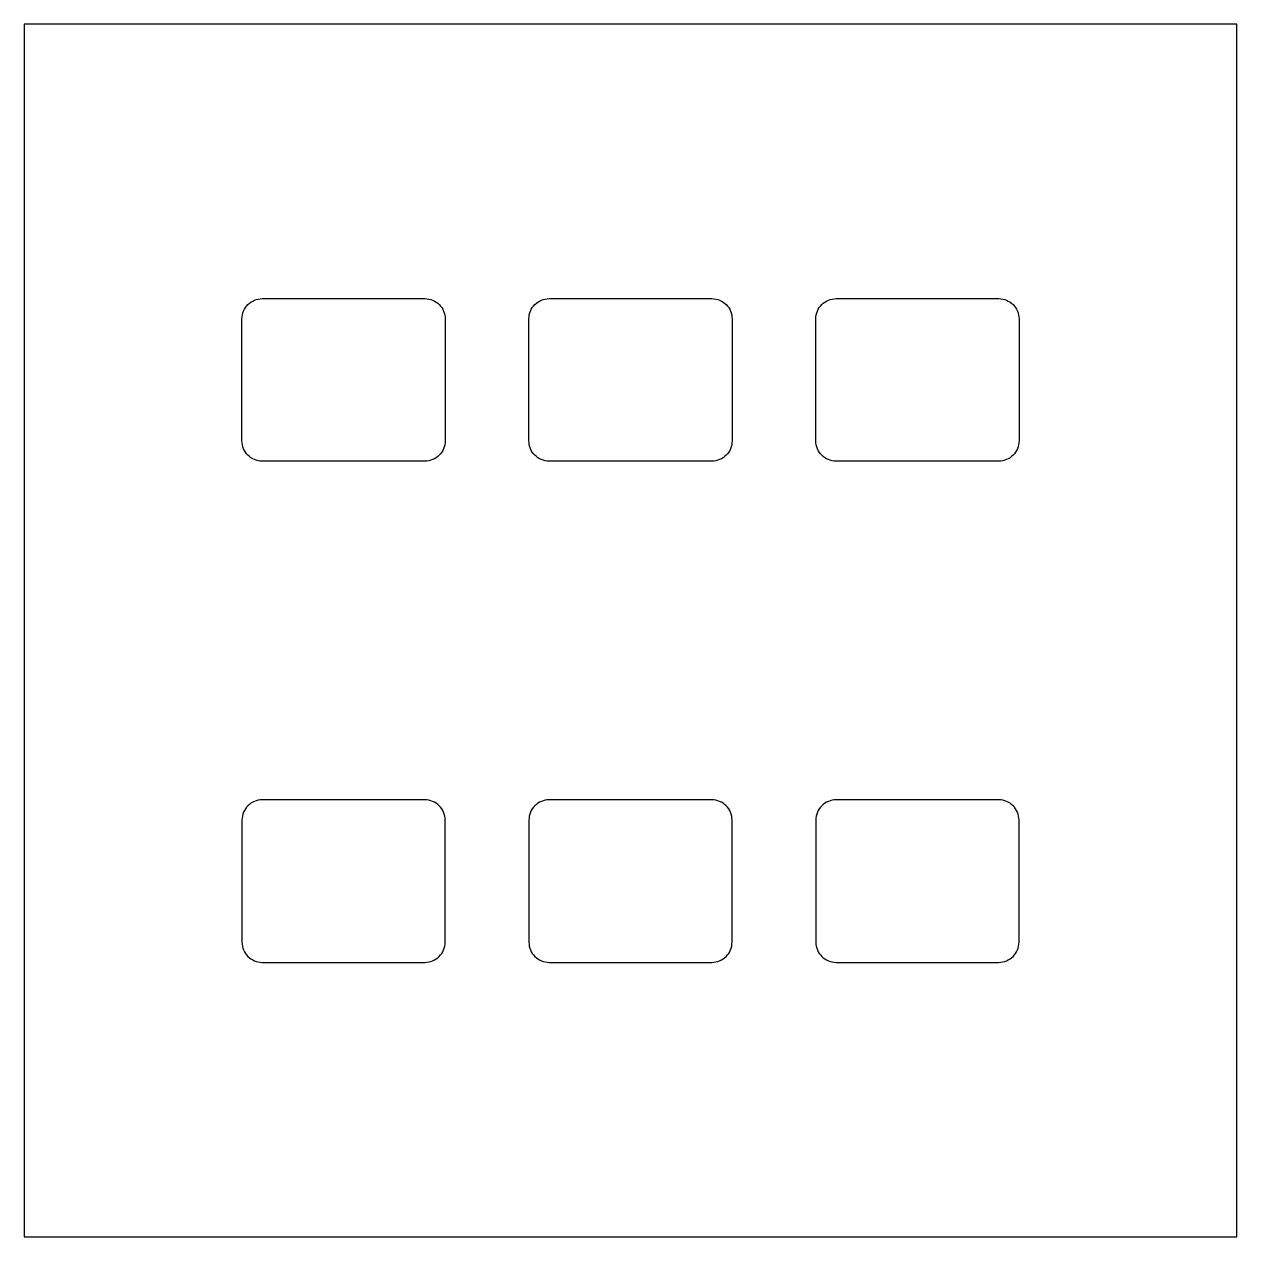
# Model space of a CAD drawing. Header units: inches. Extents: x 0 to 30, y 0 to 30.
import ezdxf

# ---------------------------------------------------------------- set-up
doc = ezdxf.new("R2010")
doc.units = ezdxf.units.IN
doc.header["$MEASUREMENT"] = 0
for name, color, linetype in [('glassOutline', 7, 'Continuous'), ('lightMask-small-lower', 2, 'Continuous'), ('lightMask-small-upper', 2, 'Continuous')]:
    doc.layers.add(name, color=color, linetype=linetype)

msp = doc.modelspace()

# ---------------------------------------------------------------- linework, layer by layer
at = {"layer": 'glassOutline'}
msp.add_lwpolyline([(0, 0), (30, 0), (30, 30), (0, 30)], close=True, dxfattribs=at)
at = {"layer": 'lightMask-small-lower'}
for points in [[(5.387, 10.311), (5.387, 7.289, 0.414214), (5.887, 6.789), (9.913, 6.789, 0.414214), (10.413, 7.289), (10.413, 10.311, 0.414214), (9.913, 10.811), (5.887, 10.811, 0.414214)], [(12.487, 10.311), (12.487, 7.289, 0.414214), (12.987, 6.789), (17.013, 6.789, 0.414214), (17.513, 7.289), (17.513, 10.311, 0.414214), (17.013, 10.811), (12.987, 10.811, 0.414214)], [(19.587, 10.311), (19.587, 7.289, 0.414214), (20.087, 6.789), (24.113, 6.789, 0.414214), (24.613, 7.289), (24.613, 10.311, 0.414214), (24.113, 10.811), (20.087, 10.811, 0.414214)]]:
    msp.add_lwpolyline(points, format="xyb", close=True, dxfattribs=at)
at = {"layer": 'lightMask-small-upper'}
for points in [[(5.387, 19.689), (5.387, 22.711, -0.414214), (5.887, 23.211), (9.913, 23.211, -0.414214), (10.413, 22.711), (10.413, 19.689, -0.414214), (9.913, 19.189), (5.887, 19.189, -0.414214)], [(12.487, 19.689), (12.487, 22.711, -0.414214), (12.987, 23.211), (17.013, 23.211, -0.414214), (17.513, 22.711), (17.513, 19.689, -0.414214), (17.013, 19.189), (12.987, 19.189, -0.414214)], [(19.587, 19.689), (19.587, 22.711, -0.414214), (20.087, 23.211), (24.113, 23.211, -0.414214), (24.613, 22.711), (24.613, 19.689, -0.414214), (24.113, 19.189), (20.087, 19.189, -0.414214)]]:
    msp.add_lwpolyline(points, format="xyb", close=True, dxfattribs=at)

doc.saveas('drawing.dxf')
